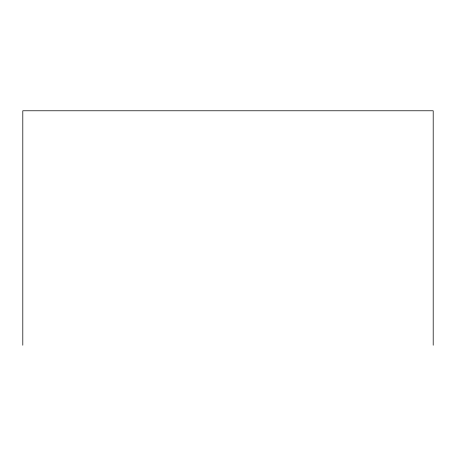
<?xml version="1.0" encoding="UTF-8"?>
<svg xmlns="http://www.w3.org/2000/svg" width="456" height="456" viewBox="0 0 456 456"><rect width="100%" height="100%" fill="white"/><g stroke="black" fill="none" stroke-linecap="round" stroke-linejoin="round"><path stroke-width="0.68" d="M433.2 345.226L433.2 110.774L22.8 110.774L22.8 345.226"/></g></svg>
